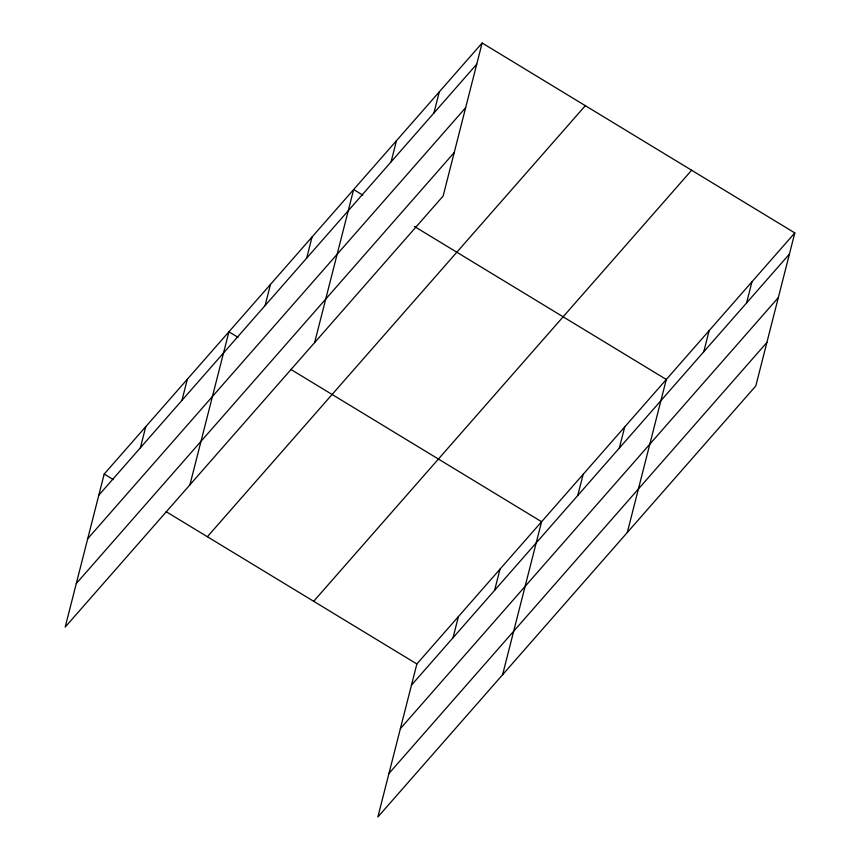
<?xml version="1.0" encoding="UTF-8"?>
<svg xmlns="http://www.w3.org/2000/svg" width="860" height="860" viewBox="0 0 860 860"><rect width="100%" height="100%" fill="white"/><g stroke="black" fill="none" stroke-linecap="round" stroke-linejoin="round"><path stroke-width="1.29" d="M482.137 43L104.2 474.053L65.188 627.08L443.137 196.026L482.137 43L794.812 232.92L755.8 385.946L377.863 817L416.863 663.974L794.812 232.92M140.374 447.813L145.77 426.635M181.944 400.394L187.34 379.217M189.909 484.836L228.921 331.799L238.091 337.378M265.095 305.558L270.491 284.391M306.665 258.15L312.062 236.973M314.631 342.581L353.643 189.555L362.812 195.123M391.074 161.884L396.471 140.707M433.913 113.025L439.31 91.848M453.037 637.733L458.434 616.555M494.618 590.315L500.015 569.137M502.584 674.756L541.585 521.719L290.831 369.402M577.759 495.489L583.166 474.312M619.34 448.071L624.736 426.893M627.305 532.512L666.307 379.475L414.402 226.459M703.749 351.804L709.145 330.627M746.577 302.946L751.973 281.768M98.793 495.22L476.741 64.177M87.709 538.736L465.658 107.683M76.282 583.564L454.231 152.521M207.378 536.726L585.327 105.672M313.685 601.301L691.633 170.248M411.467 685.151L789.415 254.098M400.373 728.657L778.321 297.614M388.946 773.484L766.894 342.441M104.2 474.053L113.369 479.622M166.098 511.657L416.863 663.974"/></g></svg>
